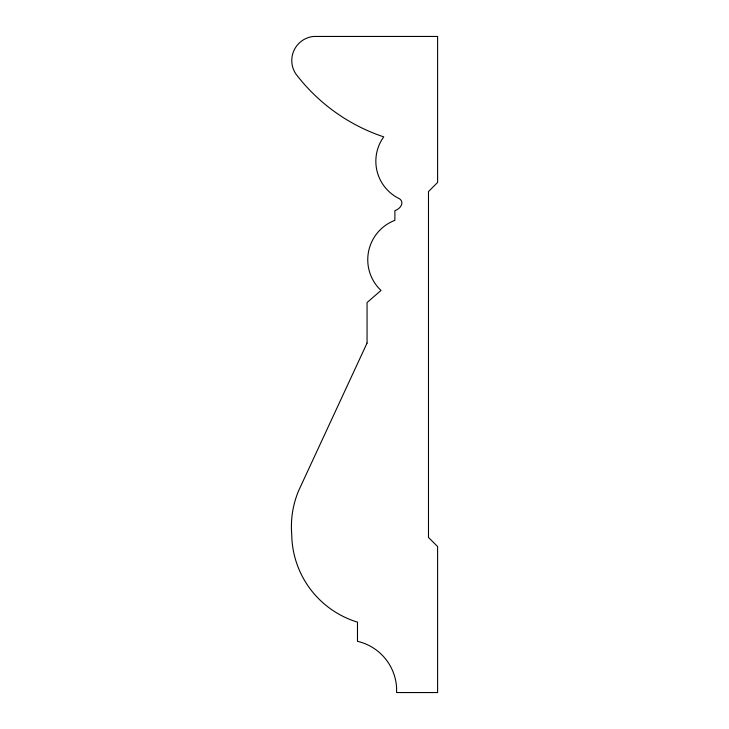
<?xml version="1.0" encoding="UTF-8"?>
<svg xmlns="http://www.w3.org/2000/svg" width="729" height="729" viewBox="0 0 729 729"><rect width="100%" height="100%" fill="white"/><g stroke="black" fill="none" stroke-linecap="round" stroke-linejoin="round"><path stroke-width="1.09" d="M367.052 343.058L298.671 490.626A93.084 93.084 0 0 0 291.737 534.621A92.847 92.847 0 0 0 357.483 622.147L357.483 641.31A50.593 50.593 0 0 1 396.585 687.565L396.585 692.55L437.6 692.55L437.6 546.54L428.488 537.428L428.488 191.572L437.6 182.46L437.6 36.45L313.561 36.45A24.175 24.175 0 0 0 295.819 73.884A183.334 183.334 0 0 0 383.736 136.87A41.589 41.589 0 0 0 399.374 198.707A5.003 5.003 0 0 1 401.123 205.706A10.862 10.862 0 0 1 394.881 210.617L394.881 220.322A42.209 42.209 0 0 0 381.003 290.452L367.052 302.553L367.052 343.058"/></g></svg>
